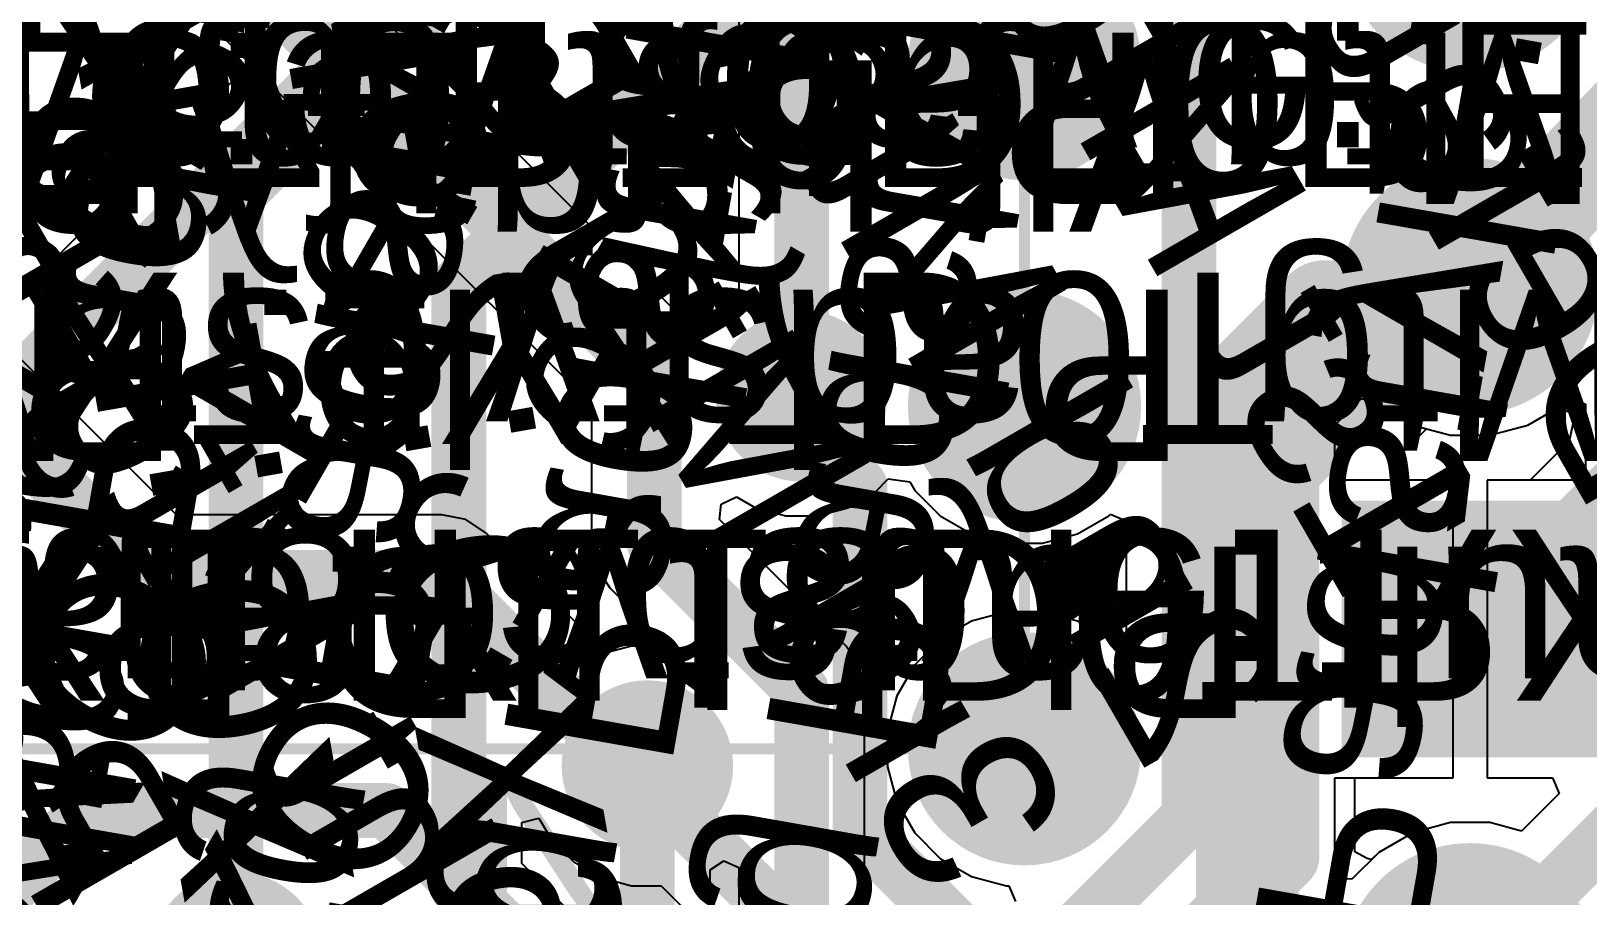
# Model space of a CAD drawing. Header units: millimetres. Extents: x 44.3 to 117.6, y 98.8 to 161.5.
# Drawn here: x 80.27 to 91.8, y 120.32 to 126.73 of the extents above; entities that cross this region are included whole.
import ezdxf

# ---------------------------------------------------------------- set-up
doc = ezdxf.new("R2010")
doc.units = ezdxf.units.MM
for name, color, linetype in [('BottomLayer', 5, 'Continuous'), ('BottomOverlay', 54, 'Continuous'), ('BottomSolder', 6, 'Continuous'), ('Mechanical7', 56, 'Continuous'), ('MultiLayer', 9, 'Continuous'), ('PadHoleLayer', 156, 'Continuous'), ('TopLayer', 1, 'Continuous'), ('TopOverlay', 2, 'Continuous'), ('TopSolder', 216, 'Continuous'), ('ViaHoleLayer', 16, 'Continuous')]:
    doc.layers.add(name, color=color, linetype=linetype)
doc.styles.add('Arial', font='arial.ttf', dxfattribs={"height": 0.2})

# ---------------------------------------------------------------- blocks, each defined once
blk = doc.blocks.new('PCBC_________1_2')
at = {"layer": 'BottomLayer'}
h = blk.add_hatch(color=5, dxfattribs=at)
edge = h.paths.add_edge_path()
edge.add_arc((0, 10.16), 0.85, 0, 360)
h = blk.add_hatch(color=5, dxfattribs=at)
edge = h.paths.add_edge_path()
edge.add_arc((0, 7.62), 0.85, 0, 360)
h = blk.add_hatch(color=5, dxfattribs=at)
edge = h.paths.add_edge_path()
edge.add_arc((0, 5.08), 0.85, 0, 360)
blk.add_hatch(color=5, dxfattribs=at).paths.add_polyline_path([(-0.85, 3.39), (0.85, 3.39), (0.85, 1.69), (-0.85, 1.69)])
h = blk.add_hatch(color=5, dxfattribs=at)
edge = h.paths.add_edge_path()
edge.add_arc((0, 0), 0.85, 0, 360)
at = {"layer": 'BottomSolder'}
h = blk.add_hatch(color=6, dxfattribs=at)
edge = h.paths.add_edge_path()
edge.add_arc((0, 10.16), 0.952, 0, 360)
h = blk.add_hatch(color=6, dxfattribs=at)
edge = h.paths.add_edge_path()
edge.add_arc((0, 7.62), 0.952, 0, 360)
h = blk.add_hatch(color=6, dxfattribs=at)
edge = h.paths.add_edge_path()
edge.add_arc((0, 5.08), 0.952, 0, 360)
blk.add_hatch(color=6, dxfattribs=at).paths.add_polyline_path([(-0.952, 3.492), (0.952, 3.492), (0.952, 1.588), (-0.952, 1.588)])
h = blk.add_hatch(color=6, dxfattribs=at)
edge = h.paths.add_edge_path()
edge.add_arc((0, 0), 0.952, 0, 360)
at = {"layer": 'MultiLayer'}
h = blk.add_hatch(color=9, dxfattribs=at)
edge = h.paths.add_edge_path()
edge.add_arc((0, 10.16), 0.85, 0, 360)
h = blk.add_hatch(color=9, dxfattribs=at)
edge = h.paths.add_edge_path()
edge.add_arc((0, 7.62), 0.85, 0, 360)
h = blk.add_hatch(color=9, dxfattribs=at)
edge = h.paths.add_edge_path()
edge.add_arc((0, 5.08), 0.85, 0, 360)
blk.add_hatch(color=9, dxfattribs=at).paths.add_polyline_path([(-0.85, 3.39), (0.85, 3.39), (0.85, 1.69), (-0.85, 1.69)])
h = blk.add_hatch(color=9, dxfattribs=at)
edge = h.paths.add_edge_path()
edge.add_arc((0, 0), 0.85, 0, 360)
at = {"layer": 'PadHoleLayer'}
h = blk.add_hatch(color=156, dxfattribs=at)
edge = h.paths.add_edge_path()
edge.add_arc((0, 10.16), 0.55, 0, 360)
h = blk.add_hatch(color=156, dxfattribs=at)
edge = h.paths.add_edge_path()
edge.add_arc((0, 7.62), 0.55, 0, 360)
h = blk.add_hatch(color=156, dxfattribs=at)
edge = h.paths.add_edge_path()
edge.add_arc((0, 5.08), 0.55, 0, 360)
h = blk.add_hatch(color=156, dxfattribs=at)
edge = h.paths.add_edge_path()
edge.add_arc((0, 2.54), 0.55, 0, 360)
h = blk.add_hatch(color=156, dxfattribs=at)
edge = h.paths.add_edge_path()
edge.add_arc((0, 0), 0.55, 0, 360)
at = {"layer": 'TopLayer'}
h = blk.add_hatch(color=1, dxfattribs=at)
edge = h.paths.add_edge_path()
edge.add_arc((0, 10.16), 0.85, 0, 360)
h = blk.add_hatch(color=1, dxfattribs=at)
edge = h.paths.add_edge_path()
edge.add_arc((0, 7.62), 0.85, 0, 360)
h = blk.add_hatch(color=1, dxfattribs=at)
edge = h.paths.add_edge_path()
edge.add_arc((0, 5.08), 0.85, 0, 360)
blk.add_hatch(color=1, dxfattribs=at).paths.add_polyline_path([(-0.85, 3.39), (0.85, 3.39), (0.85, 1.69), (-0.85, 1.69)])
h = blk.add_hatch(color=1, dxfattribs=at)
edge = h.paths.add_edge_path()
edge.add_arc((0, 0), 0.85, 0, 360)
at = {"layer": 'TopSolder'}
h = blk.add_hatch(color=216, dxfattribs=at)
edge = h.paths.add_edge_path()
edge.add_arc((0, 10.16), 0.952, 0, 360)
h = blk.add_hatch(color=216, dxfattribs=at)
edge = h.paths.add_edge_path()
edge.add_arc((0, 7.62), 0.952, 0, 360)
h = blk.add_hatch(color=216, dxfattribs=at)
edge = h.paths.add_edge_path()
edge.add_arc((0, 5.08), 0.952, 0, 360)
blk.add_hatch(color=216, dxfattribs=at).paths.add_polyline_path([(-0.952, 3.492), (0.952, 3.492), (0.952, 1.588), (-0.952, 1.588)])
h = blk.add_hatch(color=216, dxfattribs=at)
edge = h.paths.add_edge_path()
edge.add_arc((0, 0), 0.952, 0, 360)
blk = doc.blocks.new('CONN_S5B_ZR_SM4A_TF_JST_B_5')
at = {"layer": 'Mechanical7', "text_generation_flag": 2}
blk.add_text('Alt Padstyle 2: OX90Y60D30P', height=1.27, rotation=180, dxfattribs=at).set_placement((-5.573, 18.898))
blk = doc.blocks.new('CONN_S5B_ZR_SM4A_TF_JST_B_6')
at = {"layer": 'Mechanical7', "text_generation_flag": 2}
for s, p in [('Alt Padstyle 2: OX90Y60D30P', (-5.573, 18.898)), ('Alt Padstyle 1: OX60Y90D30P', (-5.573, 16.993)), ('Right Mtg Padstyle: EX60Y60D30P', (-6.843, 15.088)), ('Left Mtg Padstyle: EX60Y60D30P', (-6.525, 13.183)), ('3rd Mtg Padstyle: EX70Y70D70P', (-6.208, 11.278)), ('2nd Mtg Padstyle: EX70Y70D70P', (-6.208, 9.373)), ('Default Padstyle: RX28Y118D0T', (-6.208, 5.563))]:
    blk.add_text(s, height=1.27, rotation=180, dxfattribs=at).set_placement(p)
blk = doc.blocks.new('CONN_S5B_ZR_SM4A_TF_JST_B_7')
at = {"layer": 'Mechanical7', "text_generation_flag": 2}
for s, p in [('Alt Padstyle 1: OX60Y90D30P', (-5.573, 16.993)), ('Right Mtg Padstyle: EX60Y60D30P', (-6.843, 15.088)), ('3rd Mtg Padstyle: EX70Y70D70P', (-6.207, 11.278)), ('2nd Mtg Padstyle: EX70Y70D70P', (-6.207, 9.373)), ('1st Mtg Padstyle: RX79Y47D0T', (-5.89, 7.468)), ('Default Padstyle: RX28Y118D0T', (-6.207, 5.563))]:
    blk.add_text(s, height=1.27, rotation=180, dxfattribs=at).set_placement(p)
blk = doc.blocks.new('CONN_S5B_ZR_SM4A_TF_JST_B_8')
at = {"layer": 'Mechanical7', "text_generation_flag": 2}
for s, p in [('2nd Mtg Padstyle: EX70Y70D70P', (-6.208, 9.373)), ('1st Mtg Padstyle: RX79Y47D0T', (-5.89, 7.468)), ('Default Padstyle: RX28Y118D0T', (-6.208, 5.563))]:
    blk.add_text(s, height=1.27, rotation=180, dxfattribs=at).set_placement(p)
blk = doc.blocks.new('CONN_S5B_ZR_SM4A_TF_JST_B_9')
at = {"layer": 'Mechanical7', "text_generation_flag": 2}
for s, p in [('Alt Padstyle 2: OX90Y60D30P', (-5.573, 18.898)), ('Alt Padstyle 1: OX60Y90D30P', (-5.573, 16.993)), ('Right Mtg Padstyle: EX60Y60D30P', (-6.843, 15.088)), ('Left Mtg Padstyle: EX60Y60D30P', (-6.525, 13.183))]:
    blk.add_text(s, height=1.27, rotation=-180, dxfattribs=at).set_placement(p)
blk = doc.blocks.new('CONN_S5B_ZR_SM4A_TF_JST_B_10')
at = {"layer": 'Mechanical7', "text_generation_flag": 2}
for s, p in [('2nd Mtg Padstyle: EX70Y70D70P', (-6.208, 9.373)), ('Default Padstyle: RX28Y118D0T', (-6.208, 5.563))]:
    blk.add_text(s, height=1.27, rotation=180, dxfattribs=at).set_placement(p)
blk = doc.blocks.new('CONN_S5B_ZR_SM4A_TF_JST_B_11')
at = {"layer": 'Mechanical7', "text_generation_flag": 2}
for s, p in [('Alt Padstyle 2: OX90Y60D30P', (-5.573, 18.898)), ('Alt Padstyle 1: OX60Y90D30P', (-5.573, 16.993)), ('Right Mtg Padstyle: EX60Y60D30P', (-6.843, 15.088)), ('Left Mtg Padstyle: EX60Y60D30P', (-6.525, 13.183)), ('3rd Mtg Padstyle: EX70Y70D70P', (-6.207, 11.278)), ('2nd Mtg Padstyle: EX70Y70D70P', (-6.207, 9.373))]:
    blk.add_text(s, height=1.27, rotation=-180, dxfattribs=at).set_placement(p)
blk = doc.blocks.new('CONN_S5B_ZR_SM4A_TF_JST_12')
at = {"layer": 'Mechanical7'}
for s, p in [('Default Padstyle: RX28Y118D0T', (-6.208, -5.563)), ('1st Mtg Padstyle: RX79Y47D0T', (-5.89, -7.468)), ('2nd Mtg Padstyle: EX70Y70D70P', (-6.208, -9.373))]:
    blk.add_text(s, height=1.27, dxfattribs=at).set_placement(p)
blk = doc.blocks.new('CONN_S5B_ZR_SM4A_TF_JST_13')
at = {"layer": 'Mechanical7'}
for s, p in [('Default Padstyle: RX28Y118D0T', (-6.208, -5.563)), ('1st Mtg Padstyle: RX79Y47D0T', (-5.89, -7.468)), ('2nd Mtg Padstyle: EX70Y70D70P', (-6.208, -9.373))]:
    blk.add_text(s, height=1.27, dxfattribs=at).set_placement(p)
blk = doc.blocks.new('T___PICO_B_____14')
at = {"layer": 'BottomLayer'}
h = blk.add_hatch(color=5, dxfattribs=at)
edge = h.paths.add_edge_path()
edge.add_arc((2.54, -22.47), 0.762, 0, 360)
h = blk.add_hatch(color=5, dxfattribs=at)
edge = h.paths.add_edge_path()
edge.add_arc((5.08, -22.47), 0.762, 0, 360)
h = blk.add_hatch(color=5, dxfattribs=at)
edge = h.paths.add_edge_path()
edge.add_arc((7.62, -22.47), 0.762, 0, 360)
at = {"layer": 'BottomSolder'}
h = blk.add_hatch(color=6, dxfattribs=at)
edge = h.paths.add_edge_path()
edge.add_arc((2.54, -22.47), 0.864, 0, 360)
h = blk.add_hatch(color=6, dxfattribs=at)
edge = h.paths.add_edge_path()
edge.add_arc((5.08, -22.47), 0.864, 0, 360)
h = blk.add_hatch(color=6, dxfattribs=at)
edge = h.paths.add_edge_path()
edge.add_arc((7.62, -22.47), 0.864, 0, 360)
at = {"layer": 'MultiLayer'}
h = blk.add_hatch(color=9, dxfattribs=at)
edge = h.paths.add_edge_path()
edge.add_arc((2.54, -22.47), 0.762, 0, 360)
h = blk.add_hatch(color=9, dxfattribs=at)
edge = h.paths.add_edge_path()
edge.add_arc((5.08, -22.47), 0.762, 0, 360)
h = blk.add_hatch(color=9, dxfattribs=at)
edge = h.paths.add_edge_path()
edge.add_arc((7.62, -22.47), 0.762, 0, 360)
at = {"layer": 'PadHoleLayer'}
h = blk.add_hatch(color=156, dxfattribs=at)
edge = h.paths.add_edge_path()
edge.add_arc((2.54, -22.47), 0.422, 0, 360)
h = blk.add_hatch(color=156, dxfattribs=at)
edge = h.paths.add_edge_path()
edge.add_arc((5.08, -22.47), 0.422, 0, 360)
h = blk.add_hatch(color=156, dxfattribs=at)
edge = h.paths.add_edge_path()
edge.add_arc((7.62, -22.47), 0.422, 0, 360)
at = {"layer": 'TopLayer'}
h = blk.add_hatch(color=1, dxfattribs=at)
edge = h.paths.add_edge_path()
edge.add_arc((2.54, -22.47), 0.762, 0, 360)
h = blk.add_hatch(color=1, dxfattribs=at)
edge = h.paths.add_edge_path()
edge.add_arc((5.08, -22.47), 0.762, 0, 360)
h = blk.add_hatch(color=1, dxfattribs=at)
edge = h.paths.add_edge_path()
edge.add_arc((7.62, -22.47), 0.762, 0, 360)
at = {"layer": 'TopSolder'}
h = blk.add_hatch(color=216, dxfattribs=at)
edge = h.paths.add_edge_path()
edge.add_arc((2.54, -22.47), 0.864, 0, 360)
h = blk.add_hatch(color=216, dxfattribs=at)
edge = h.paths.add_edge_path()
edge.add_arc((5.08, -22.47), 0.864, 0, 360)
h = blk.add_hatch(color=216, dxfattribs=at)
edge = h.paths.add_edge_path()
edge.add_arc((7.62, -22.47), 0.864, 0, 360)
at = {"layer": 'TopOverlay', "const_width": 0.08}
for points in [[(2.54, -7.62), (2.54, -22.47)], [(2.54, -22.47), (25.01, -22.47)]]:
    blk.add_lwpolyline(points, dxfattribs=at)
at = {"layer": 'TopOverlay', "const_width": 0.04}
blk.add_lwpolyline([(2.52, -22.47, 1), (2.56, -22.47, 1)], format="xyb", close=True, dxfattribs=at)
blk.add_lwpolyline([(2.52, -22.47, 1), (2.56, -22.47, 1)], format="xyb", close=True, dxfattribs=at)

msp = doc.modelspace()

# ---------------------------------------------------------------- hatches: boundary and pattern name
at = {"layer": 'BottomLayer'}
h = msp.add_hatch(color=5, dxfattribs=at)
edge = h.paths.add_edge_path()
edge.add_arc((85.979, 124.028), 0.635, 0, 360)
h = msp.add_hatch(color=5, dxfattribs=at)
edge = h.paths.add_edge_path()
edge.add_arc((84.836, 121.285), 0.635, 0, 360)
h = msp.add_hatch(color=5, dxfattribs=at)
edge = h.paths.add_edge_path()
edge.add_arc((81.788, 119.863), 0.635, 0, 360)
at = {"layer": 'TopLayer'}
h = msp.add_hatch(color=1, dxfattribs=at)
edge = h.paths.add_edge_path()
edge.add_arc((85.979, 124.028), 0.635, 0, 360)
h = msp.add_hatch(color=1, dxfattribs=at)
edge = h.paths.add_edge_path()
edge.add_arc((84.836, 121.285), 0.635, 0, 360)
h = msp.add_hatch(color=1, dxfattribs=at)
edge = h.paths.add_edge_path()
edge.add_arc((81.788, 119.863), 0.635, 0, 360)
at = {"layer": 'ViaHoleLayer'}
h = msp.add_hatch(color=16, dxfattribs=at)
edge = h.paths.add_edge_path()
edge.add_arc((85.979, 124.028), 0.356, 0, 360)
h = msp.add_hatch(color=16, dxfattribs=at)
edge = h.paths.add_edge_path()
edge.add_arc((84.836, 121.285), 0.356, 0, 360)

# ---------------------------------------------------------------- linework, layer by layer
at = {"layer": 'BottomLayer'}
for p, q in [((86.089, 130.69), (81.349, 125.95)), ((81.349, 125.95), (78.222, 122.824)), ((81.349, 125.95), (81.349, 125.95)), ((89.928, 123.811), (90.124, 124.006)), ((90.124, 124.006), (90.206, 124.006)), ((90.206, 124.006), (90.254, 123.958)), ((90.254, 123.958), (90.506, 123.812)), ((91.358, 123.812), (91.588, 123.945)), ((91.588, 123.945), (91.707, 123.891)), ((91.707, 123.891), (91.665, 123.694)), ((89.928, 123.405), (89.928, 123.811)), ((90.506, 123.812), (90.787, 123.737)), ((91.077, 123.737), (91.358, 123.812)), ((90.787, 123.737), (91.077, 123.737)), ((91.665, 123.694), (91.377, 123.405)), ((90.805, 123.405), (89.928, 123.405)), ((90.805, 122.301), (90.805, 123.405)), ((91.377, 123.405), (91.059, 123.405)), ((91.059, 123.405), (91.059, 122.301)), ((90.805, 121.197), (90.805, 122.301)), ((91.059, 122.301), (91.059, 121.197)), ((89.928, 120.471), (89.928, 121.197)), ((89.928, 121.197), (90.805, 121.197)), ((91.059, 121.197), (91.543, 121.197)), ((91.543, 121.197), (91.591, 121.08)), ((91.591, 121.08), (91.313, 120.802)), ((83.905, 120.865), (84.032, 120.899)), ((84.032, 120.899), (84.125, 120.739)), ((83.905, 120.561), (83.905, 120.865)), ((90.506, 120.79), (90.254, 120.644)), ((90.787, 120.865), (90.506, 120.79)), ((91.077, 120.865), (90.787, 120.865)), ((91.313, 120.802), (91.077, 120.865)), ((84.125, 120.739), (84.29, 120.574)), ((90.254, 120.644), (90.055, 120.446)), ((84.706, 119.76), (83.905, 120.561)), ((84.29, 120.574), (84.493, 120.457)), ((84.493, 120.457), (84.719, 120.396)), ((90.01, 120.449), (89.928, 120.471)), ((90.055, 120.446), (90.01, 120.449)), ((84.719, 120.396), (84.939, 120.396)), ((84.939, 120.396), (85.99, 119.345))]:
    msp.add_line(p, q, dxfattribs=at)
for points, const_width in [([(81.678, 125.62), (86.419, 130.361)], 0.406), ([(81.788, 125.511), (86.529, 130.251)], 0.406), ([(83.439, 124.855), (86.397, 127.813)], 0.406), ([(91.191, 125.1), (92.465, 126.425)], 0.762), ([(77.422, 121.364), (81.678, 125.62)], 0.406), ([(81.788, 119.863), (81.788, 125.511)], 0.406), ([(90.932, 124.841), (91.191, 125.1)], 0.762), ([(90.745, 124.654), (90.932, 124.841)], 0.762), ([(83.439, 120.368), (83.439, 124.855)], 0.406), ([(89.281, 124.079), (89.856, 124.654)], 0.762), ([(89.856, 124.654), (90.745, 124.654)], 0.762), ([(89.281, 119.609), (89.281, 124.079)], 0.762), ([(85.979, 123.795), (85.979, 124.028)], 0.406), ([(85.979, 123.795), (86.411, 123.363)], 0.406), ([(90.932, 122.301), (92.093, 123.462)], 0.406), ([(86.411, 120.804), (86.411, 123.363)], 0.406), ([(91.59, 122.336), (94.218, 122.478)], 0.406), ([(90.932, 122.301), (91.579, 122.336)], 0.406), ([(91.579, 122.336), (91.59, 122.336)], 0.406), ([(84.836, 121.158), (84.836, 121.285)], 0.406), ([(84.836, 121.158), (87.376, 118.618)], 0.406), ([(90.932, 119.761), (92.122, 120.951)], 0.406), ([(86.411, 120.804), (87.454, 119.761)], 0.406), ([(83.439, 120.368), (84.376, 119.431)], 0.406)]:
    msp.add_lwpolyline(points, dxfattribs=dict(at, const_width=const_width))
for points, const_width in [([(81.577, 125.62, 1), (81.78, 125.62, 1)], 0.203), ([(81.577, 125.62, 1), (81.78, 125.62, 1)], 0.203), ([(81.686, 125.511, 1), (81.89, 125.511, 1)], 0.203), ([(81.686, 125.511, 1), (81.89, 125.511, 1)], 0.203), ([(91.001, 125.1, 1), (91.382, 125.1, 1)], 0.381), ([(91.001, 125.1, 1), (91.382, 125.1, 1)], 0.381), ([(90.741, 124.841, 1), (91.122, 124.841, 1)], 0.381), ([(90.741, 124.841, 1), (91.122, 124.841, 1)], 0.381), ([(83.337, 124.855, 1), (83.541, 124.855, 1)], 0.203), ([(83.337, 124.855, 1), (83.541, 124.855, 1)], 0.203), ([(89.665, 124.654, 1), (90.046, 124.654, 1)], 0.381), ([(89.665, 124.654, 1), (90.046, 124.654, 1)], 0.381), ([(90.554, 124.654, 1), (90.935, 124.654, 1)], 0.381), ([(90.554, 124.654, 1), (90.935, 124.654, 1)], 0.381), ([(89.09, 124.079, 1), (89.471, 124.079, 1)], 0.381), ([(89.09, 124.079, 1), (89.471, 124.079, 1)], 0.381), ([(85.877, 124.028, 1), (86.081, 124.028, 1)], 0.203), ([(85.877, 123.795, 1), (86.081, 123.795, 1)], 0.203), ([(85.877, 123.795, 1), (86.081, 123.795, 1)], 0.203), ([(86.309, 123.363, 1), (86.512, 123.363, 1)], 0.203), ([(86.309, 123.363, 1), (86.512, 123.363, 1)], 0.203), ([(90.83, 122.301, 1), (91.034, 122.301, 1)], 0.203), ([(90.83, 122.301, 1), (91.034, 122.301, 1)], 0.203), ([(91.477, 122.336, 1), (91.68, 122.336, 1)], 0.203), ([(91.477, 122.336, 1), (91.68, 122.336, 1)], 0.203), ([(91.488, 122.336, 1), (91.691, 122.336, 1)], 0.203), ([(91.488, 122.336, 1), (91.691, 122.336, 1)], 0.203), ([(84.734, 121.285, 1), (84.938, 121.285, 1)], 0.203), ([(84.734, 121.158, 1), (84.938, 121.158, 1)], 0.203), ([(84.734, 121.158, 1), (84.938, 121.158, 1)], 0.203), ([(86.309, 120.804, 1), (86.512, 120.804, 1)], 0.203), ([(86.309, 120.804, 1), (86.512, 120.804, 1)], 0.203), ([(83.337, 120.368, 1), (83.541, 120.368, 1)], 0.203), ([(83.337, 120.368, 1), (83.541, 120.368, 1)], 0.203)]:
    msp.add_lwpolyline(points, format="xyb", close=True, dxfattribs=dict(at, const_width=const_width))
at = {"layer": 'TopLayer'}
for p, q in [((85.513, 129.921), (85.513, 124.786)), ((85.124, 124.579), (81.975, 127.728)), ((81.315, 127.068), (84.421, 123.963)), ((81.346, 123.148), (78.825, 125.669)), ((85.433, 124.74), (85.279, 124.585)), ((85.513, 124.786), (85.433, 124.74)), ((85.268, 124.574), (85.124, 124.579)), ((85.279, 124.585), (85.268, 124.574)), ((91.61, 123.958), (91.669, 124.017)), ((91.669, 124.017), (91.787, 123.968)), ((84.421, 123.963), (84.421, 122.936)), ((91.358, 123.812), (91.61, 123.958)), ((91.787, 123.968), (91.787, 123.405)), ((90.346, 123.522), (90.608, 123.785)), ((90.608, 123.785), (90.787, 123.737)), ((91.077, 123.737), (91.358, 123.812)), ((90.787, 123.737), (91.077, 123.737)), ((86.525, 123.317), (86.621, 123.413)), ((86.621, 123.413), (86.78, 123.392)), ((90.394, 123.405), (90.346, 123.522)), ((86.322, 123.2), (86.525, 123.317)), ((86.78, 123.392), (86.817, 123.328)), ((86.817, 123.328), (87.006, 123.139)), ((90.805, 123.405), (90.394, 123.405)), ((90.805, 122.301), (90.805, 123.405)), ((91.787, 123.405), (91.059, 123.405)), ((91.059, 123.405), (91.059, 122.301)), ((85.37, 123.112), (85.382, 123.225)), ((85.382, 123.225), (85.495, 123.281)), ((85.495, 123.281), (85.636, 123.2)), ((85.636, 123.2), (85.862, 123.139)), ((86.096, 123.139), (86.322, 123.2)), ((83.312, 123.148), (81.346, 123.148)), ((83.49, 123.113), (83.312, 123.148)), ((83.642, 123.012), (83.49, 123.113)), ((86.309, 122.173), (85.37, 123.112)), ((85.862, 123.139), (86.096, 123.139)), ((87.006, 123.139), (87.238, 123.005)), ((88.022, 123.005), (88.254, 123.139)), ((88.254, 123.139), (88.266, 123.151)), ((88.266, 123.151), (88.383, 123.102)), ((88.383, 123.102), (88.383, 122.262)), ((84.53, 122.123), (83.642, 123.012)), ((87.238, 123.005), (87.496, 122.936)), ((87.764, 122.936), (88.022, 123.005)), ((84.421, 122.936), (84.456, 122.758)), ((87.496, 122.936), (87.764, 122.936)), ((84.456, 122.758), (84.557, 122.606)), ((84.557, 122.606), (84.863, 122.301)), ((87.496, 122.428), (87.238, 122.359)), ((87.764, 122.428), (87.496, 122.428)), ((88.022, 122.359), (87.764, 122.428)), ((84.863, 122.301), (84.81, 122.174)), ((87.238, 122.359), (87.006, 122.225)), ((88.254, 122.225), (88.022, 122.359)), ((88.383, 122.262), (88.266, 122.213)), ((90.805, 121.197), (90.805, 122.301)), ((91.059, 122.301), (91.059, 121.197)), ((84.719, 122.174), (84.53, 122.123)), ((84.81, 122.174), (84.719, 122.174)), ((86.41, 122.022), (86.309, 122.173)), ((87.006, 122.225), (86.817, 122.036)), ((88.266, 122.213), (88.254, 122.225)), ((86.817, 122.036), (86.683, 121.804)), ((86.445, 121.844), (86.41, 122.022)), ((86.445, 119.101), (86.445, 121.844)), ((86.683, 121.804), (86.614, 121.546)), ((86.614, 121.546), (86.614, 121.278)), ((86.614, 121.278), (86.683, 121.02)), ((90.078, 120.648), (90.078, 121.197)), ((90.078, 121.197), (90.805, 121.197)), ((91.059, 121.197), (91.543, 121.197)), ((91.543, 121.197), (91.591, 121.08)), ((86.683, 121.02), (86.817, 120.788)), ((91.591, 121.08), (91.313, 120.802)), ((86.817, 120.788), (87.006, 120.599)), ((90.506, 120.79), (90.254, 120.644)), ((90.787, 120.865), (90.506, 120.79)), ((91.077, 120.865), (90.787, 120.865)), ((91.313, 120.802), (91.077, 120.865)), ((90.169, 120.598), (90.078, 120.648)), ((90.254, 120.644), (90.202, 120.592)), ((85.302, 120.515), (85.403, 120.581)), ((85.403, 120.581), (85.513, 120.531)), ((85.513, 120.531), (85.513, 119.101)), ((87.006, 120.599), (87.238, 120.465)), ((90.202, 120.592), (90.169, 120.598)), ((85.302, 119.737), (85.302, 120.515)), ((87.238, 120.465), (87.496, 120.396)), ((87.496, 120.396), (87.513, 120.396)), ((87.513, 120.396), (87.562, 120.279))]:
    msp.add_line(p, q, dxfattribs=at)
for points, const_width in [([(85.979, 124.028), (85.979, 129.921)], 0.406), ([(88.849, 120.907), (88.849, 129.357)], 0.406), ([(80.518, 128.525), (84.887, 124.156)], 0.406), ([(78.359, 125.476), (81.153, 122.682)], 0.406), ([(89.56, 123.469), (90.932, 124.841)], 0.508), ([(84.887, 122.936), (84.887, 124.156)], 0.406), ([(89.56, 120.612), (89.56, 123.419)], 0.508), ([(89.56, 123.419), (89.56, 123.469)], 0.406), ([(84.887, 122.936), (85.979, 121.844)], 0.406), ([(81.153, 122.682), (83.312, 122.682)], 0.406), ([(83.312, 122.682), (84.709, 121.285)], 0.406), ([(85.979, 117.348), (85.979, 121.844)], 0.406), ([(84.709, 121.285), (84.836, 121.285)], 0.406), ([(84.836, 119.737), (84.836, 121.285)], 0.406), ([(90.932, 119.761), (92.253, 121.082)], 0.406), ([(79.218, 119.482), (80.692, 120.955)], 0.406), ([(80.692, 120.955), (82.904, 120.955)], 0.406), ([(82.904, 120.955), (84.479, 119.38)], 0.406), ([(87.479, 119.537), (88.849, 120.907)], 0.406), ([(88.979, 120.031), (89.56, 120.612)], 0.508)]:
    msp.add_lwpolyline(points, dxfattribs=dict(at, const_width=const_width))
for points, const_width in [([(90.805, 124.841, 1), (91.059, 124.841, 1)], 0.254), ([(84.785, 124.156, 1), (84.988, 124.156, 1)], 0.203), ([(84.785, 124.156, 1), (84.988, 124.156, 1)], 0.203), ([(85.877, 124.028, 1), (86.081, 124.028, 1)], 0.203), ([(89.433, 123.469, 1), (89.687, 123.469, 1)], 0.254), ([(89.433, 123.419, 1), (89.687, 123.419, 1)], 0.254), ([(89.459, 123.469, 1), (89.662, 123.469, 1)], 0.203), ([(89.459, 123.419, 1), (89.662, 123.419, 1)], 0.203), ([(84.785, 122.936, 1), (84.988, 122.936, 1)], 0.203), ([(84.785, 122.936, 1), (84.988, 122.936, 1)], 0.203), ([(81.051, 122.682, 1), (81.255, 122.682, 1)], 0.203), ([(81.051, 122.682, 1), (81.255, 122.682, 1)], 0.203), ([(83.21, 122.682, 1), (83.414, 122.682, 1)], 0.203), ([(83.21, 122.682, 1), (83.414, 122.682, 1)], 0.203), ([(85.877, 121.844, 1), (86.081, 121.844, 1)], 0.203), ([(85.877, 121.844, 1), (86.081, 121.844, 1)], 0.203), ([(84.607, 121.285, 1), (84.811, 121.285, 1)], 0.203), ([(84.607, 121.285, 1), (84.811, 121.285, 1)], 0.203), ([(84.734, 121.285, 1), (84.938, 121.285, 1)], 0.203), ([(84.734, 121.285, 1), (84.938, 121.285, 1)], 0.203), ([(80.59, 120.955, 1), (80.793, 120.955, 1)], 0.203), ([(80.59, 120.955, 1), (80.793, 120.955, 1)], 0.203), ([(82.803, 120.955, 1), (83.006, 120.955, 1)], 0.203), ([(82.803, 120.955, 1), (83.006, 120.955, 1)], 0.203), ([(88.748, 120.907, 1), (88.951, 120.907, 1)], 0.203), ([(88.748, 120.907, 1), (88.951, 120.907, 1)], 0.203), ([(89.433, 120.612, 1), (89.687, 120.612, 1)], 0.254), ([(89.433, 120.612, 1), (89.687, 120.612, 1)], 0.254)]:
    msp.add_lwpolyline(points, format="xyb", close=True, dxfattribs=dict(at, const_width=const_width))

# ---------------------------------------------------------------- block references
for name, p, rotation in [('CONN_S5B_ZR_SM4A_TF_JST_B_5', (83.518, 144.145), 180), ('CONN_S5B_ZR_SM4A_TF_JST_B_11', (69.953, 135.821), 240), ('CONN_S5B_ZR_SM4A_TF_JST_B_7', (93.575, 131.26), 120), ('CONN_S5B_ZR_SM4A_TF_JST_B_9', (64.51, 125.556), 280), ('T___PICO_B_____14', (65.16, 118.872), 90), ('CONN_S5B_ZR_SM4A_TF_JST_B_6', (94.856, 119.474), 80), ('CONN_S5B_ZR_SM4A_TF_JST_13', (77.422, 117.348), 180), ('CONN_S5B_ZR_SM4A_TF_JST_12', (88.979, 117.348), 180)]:
    msp.add_blockref(name, p, dxfattribs=dict(rotation=rotation))
for name, p in [('CONN_S5B_ZR_SM4A_TF_JST_B_8', (71.422, 117.475)), ('CONN_S5B_ZR_SM4A_TF_JST_B_10', (82.876, 117.475)), ('PCBC_________1_2', (90.932, 119.761))]:
    msp.add_blockref(name, p)

# ---------------------------------------------------------------- texts
at = {"layer": 'BottomOverlay', "style": 'Arial', "text_generation_flag": 2}
msp.add_text('J4', height=1.524, dxfattribs=at).set_placement((85.598, 119.761))

doc.saveas('drawing.dxf')
